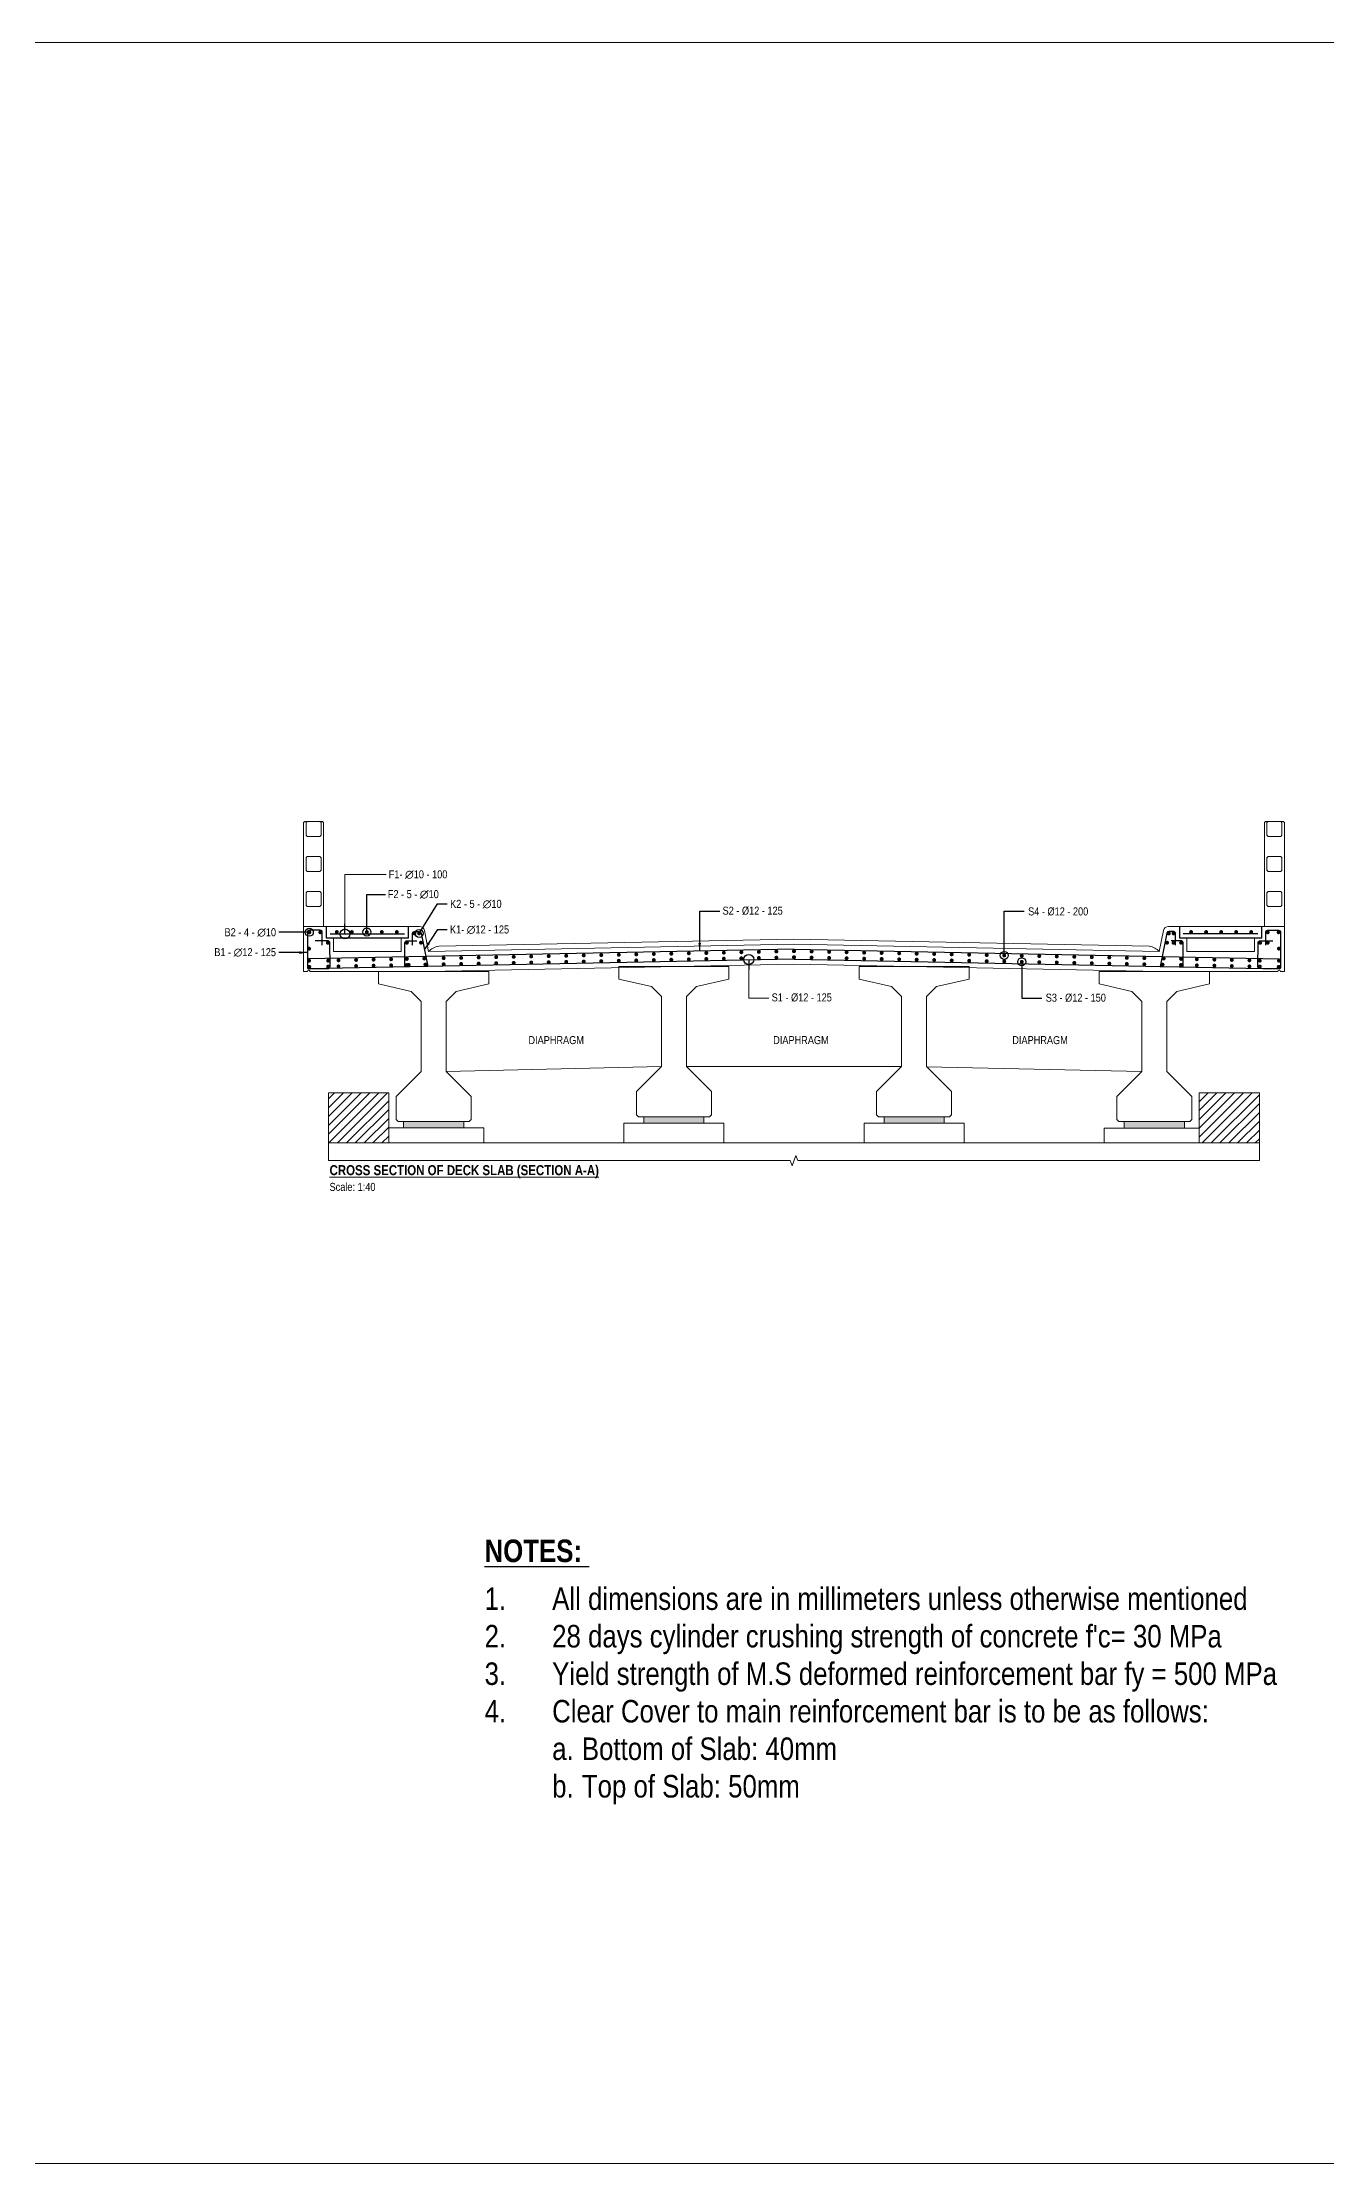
# Model space of a CAD drawing. Header units: inches. Extents: x -36047 to 217865, y -75686 to -40231.
# Drawn here: x 7088 to 19918, y -61434 to -40231 of the extents above; entities that cross this region are included whole.
import ezdxf

# ---------------------------------------------------------------- set-up
doc = ezdxf.new("R2010")
doc.units = ezdxf.units.IN
doc.header["$LTSCALE"] = 3
doc.header["$MEASUREMENT"] = 0
for name, color, linetype, lineweight in [('Concrete', 4, 'Continuous', 20), ('Concrete Out', 4, 'Continuous', 20), ('Dim Arrow', 150, 'Continuous', 9), ('Dim Arrow @ 40', 150, 'Continuous', 9), ('DIMS', 150, 'Continuous', 9), ('Hatch', 8, 'Continuous', 5), ('Hatching', 120, 'Continuous', 5), ('Ralling', 140, 'Continuous', 20), ('Re-bar', 1, 'Continuous', 30), ('Text_Normal @ 40', 7, 'Continuous', 25), ('Text_Title @ 40', 1, 'Continuous', 20)]:
    doc.layers.add(name, color=color, linetype=linetype, lineweight=lineweight)
doc.styles.add('ARN BOLD', font='swisscb.ttf')
doc.styles.add('Swis Cn BT', font='swissc.ttf')
doc.styles.add('SWIS_B_T', font='swisscb.ttf', dxfattribs={"height": 2.5})
doc.styles.add('SWIS_R_N', font='swissc.ttf', dxfattribs={"height": 2})
doc.dimstyles.new('Closed_Arrow', dxfattribs={"dimtxt": 2, "dimasz": 2, "dimexe": 1.25, "dimexo": 0.75, "dimgap": 0.75, "dimtad": 2, "dimdec": 0, "dimzin": 0, "dimdsep": 46, "dimtxsty": 'SWIS_R_N', "dimblk": 'DOT', "dimcen": 0.5, "dimadec": 0, "dimazin": 0, "dimtfac": 1, "dimtdec": 0, "dimtofl": 0, "dimtmove": 0, "dimatfit": 3, "dimfxl": 1.25, "dimfxlon": 1, "dimtolj": 1, "dimtzin": 0, "dimarcsym": 0})
doc.dimstyles.new('Dim sc_150', dxfattribs={"dimtxt": 300, "dimasz": 50, "dimexe": 112.5, "dimexo": 30, "dimgap": 50, "dimtad": 1, "dimdec": 0, "dimzin": 0, "dimdsep": 46, "dimtxsty": 'Swis Cn BT', "dimblk": 'BOXBLANK', "dimcen": 0, "dimclrd": 256, "dimclre": 256, "dimclrt": 256, "dimadec": 0, "dimazin": 0, "dimtfac": 0.0006, "dimtdec": 0, "dimtix": 1, "dimtofl": 0, "dimtmove": 2, "dimatfit": 3, "dimldrblk": 'ORIGIN', "dimfxl": 50, "dimtolj": 1, "dimtzin": 0, "dimlwd": -1, "dimlwe": -1, "dimarcsym": 1})
doc.dimstyles.new('Dot_Blanck', dxfattribs={"dimtxt": 2, "dimasz": 2, "dimexe": 1.25, "dimexo": 0.75, "dimgap": 0.75, "dimtad": 2, "dimdec": 0, "dimzin": 0, "dimdsep": 46, "dimtxsty": 'SWIS_R_N', "dimblk": 'DOT', "dimcen": 0.5, "dimadec": 0, "dimazin": 0, "dimtfac": 1, "dimtdec": 0, "dimtofl": 0, "dimtmove": 0, "dimatfit": 3, "dimldrblk": 'DOTBLANK', "dimfxl": 1.25, "dimfxlon": 1, "dimtolj": 1, "dimtzin": 0, "dimarcsym": 0})

# ---------------------------------------------------------------- blocks, each defined once
blk = doc.blocks.new('_Dot')
at = {"color": 0, "linetype": 'ByBlock', "lineweight": -2}
blk.add_line((-0.5, 0), (-1, 0), dxfattribs=at)
at = {"color": 0, "linetype": 'ByBlock', "const_width": 0.5}
blk.add_lwpolyline([(-0.25, 0, 1), (0.25, 0, 1)], format="xyb", close=True, dxfattribs=at)
blk = doc.blocks.new('_BoxBlank')
at = {"color": 0, "linetype": 'ByBlock', "lineweight": -2}
for p, q in [((-0.5, 0), (-1, 0)), ((0.5, 0.5), (-0.5, 0.5)), ((-0.5, 0.5), (-0.5, -0.5)), ((0.5, -0.5), (0.5, 0.5)), ((-0.5, -0.5), (0.5, -0.5))]:
    blk.add_line(p, q, dxfattribs=at)
blk = doc.blocks.new('_DotBlank')
at = {"color": 0, "linetype": 'ByBlock', "lineweight": -2}
blk.add_line((-0.5, 0), (-1, 0), dxfattribs=at)
blk.add_circle((0, 0), 0.5, dxfattribs=at)

msp = doc.modelspace()

# ---------------------------------------------------------------- hatches: boundary and pattern name
at = {"layer": 'Hatch', "lineweight": 25}
h = msp.add_hatch(dxfattribs=at)
h.set_pattern_fill('ANSI31', color=256, scale=500)
h.set_pattern_definition([(45, (-14435.085, 839.99), (-44.194174, 44.194174), [])])
h.paths.add_polyline_path([(10547.5, -50732.2), (9946.9, -50732.2), (9946.9, -51232.2), (10547.5, -51232.2)])
h = msp.add_hatch(dxfattribs=at)
h.set_pattern_fill('ANSI31', color=256, scale=500)
h.set_pattern_definition([(45, (-14435.085, 1039.99), (-44.194174, 44.194174), [])])
h.paths.add_polyline_path([(19246.9, -50732.2), (18646.4, -50732.2), (18646.4, -51232.2), (19246.9, -51232.2)])
at = {"layer": 'Hatching', "linetype": 'Continuous', "ltscale": 0.1}
for points in [[(11296.9, -51082.2), (11297.5, -51017.2), (10697.5, -51017.2), (10696.9, -51082.2)], [(13696.8, -51034.2), (13696.8, -50969.2), (13096.8, -50969.2), (13096.8, -51034.2)], [(15497.3, -51034.2), (15496.9, -50969.2), (16096.9, -50969.2), (16097.3, -51034.2)], [(17896.9, -51017.5), (18496.9, -51017.5), (18496.9, -51082.5), (17896.9, -51082.5)]]:
    msp.add_hatch(color=256, dxfattribs=at).paths.add_polyline_path(points)

# ---------------------------------------------------------------- linework, layer by layer
at = {"layer": 'Concrete'}
for p, q in [((9696.9, -49068.2), (9921.9, -49068.2)), ((9696.9, -49068.2), (9696.9, -49518.2)), ((9696.9, -49518.2), (9696.9, -49068.2)), ((9696.9, -49355.7), (9696.9, -49068.2)), ((9921.9, -49185.2), (9921.9, -49068.2)), ((9921.9, -49185.2), (10746.2, -49185.2)), ((9926.9, -49068.2), (10741.2, -49068.2)), ((9926.9, -49180.2), (9926.9, -49068.2)), ((9926.9, -49180.2), (10741.2, -49180.2)), ((9996.9, -49318.2), (9996.9, -49185.2)), ((10670.8, -49318.2), (10670.8, -49180.2)), ((10670.8, -49318.2), (10670.8, -49180.2)), ((10741.2, -49180.2), (10741.2, -49068.2)), ((10746.2, -49185.2), (10746.2, -49068.2)), ((18447.6, -49185.2), (18447.6, -49068.2)), ((19271.9, -49185.2), (18447.6, -49185.2)), ((19266.9, -49068.2), (18452.6, -49068.2)), ((18452.6, -49180.2), (18452.6, -49068.2)), ((19266.9, -49180.2), (18452.6, -49180.2)), ((18523, -49318.2), (18523, -49180.2)), ((18523, -49318.2), (18523, -49180.2)), ((19196.9, -49318.2), (19196.9, -49185.2)), ((19266.9, -49180.2), (19266.9, -49068.2)), ((19496.9, -49068.2), (19271.9, -49068.2)), ((19271.9, -49185.2), (19271.9, -49068.2)), ((19496.9, -49068.2), (19496.9, -49518.2)), ((19496.9, -49518.2), (19496.9, -49068.2)), ((19496.9, -49355.7), (19496.9, -49068.2)), ((10670.8, -49318.2), (9996.9, -49318.2)), ((14596.9, -49245.2), (10946.9, -49318.2)), ((14596.9, -49245.2), (18246.9, -49318.2)), ((18246.9, -49318.2), (18248, -49318.2)), ((18523, -49318.2), (19196.9, -49318.2)), ((9736.7, -49518.2), (9696.9, -49518.2)), ((10946.9, -49518.2), (9761.7, -49518.2)), ((14596.9, -49445.2), (10946.9, -49518.2)), ((14596.9, -49445.2), (18247.2, -49518.2)), ((18246.9, -49518.2), (19431.9, -49518.2)), ((19456.9, -49518.2), (19496.9, -49518.2)), ((9946.9, -50732.2), (10547.5, -50732.2)), ((9946.9, -51408.3), (9946.9, -50732.2)), ((10547.5, -51232.2), (10547.5, -50732.2)), ((19246.9, -50732.2), (18646.4, -50732.2)), ((18646.4, -51232.2), (18646.4, -50732.2)), ((19246.9, -51408.3), (19246.9, -50732.2)), ((11496.9, -51082.2), (10547.5, -51082.2)), ((11496.9, -51082.2), (10547.5, -51082.2)), ((11496.9, -51082.2), (11496.9, -51232.2)), ((11496.9, -51082.2), (11496.9, -51232.2)), ((11496.9, -51082.2), (11496.9, -51232.2)), ((11496.9, -51082.2), (11496.9, -51232.2)), ((12896.8, -51034.2), (12896.8, -51232.2)), ((13896.8, -51034.2), (12896.8, -51034.2)), ((13896.8, -51034.2), (13896.8, -51232.2)), ((15297.3, -51034.2), (15297.1, -51232.2)), ((16297.3, -51034.2), (15297.3, -51034.2)), ((16297.3, -51034.2), (16297.1, -51232.2)), ((17696.9, -51082.5), (18646.4, -51082.5)), ((17696.9, -51082.5), (17696.9, -51232.2)), ((19246.9, -51232.2), (9946.9, -51232.2)), ((11496.5, -51232.2), (10171.9, -51232.2)), ((9946.9, -51408.3), (14559.4, -51408.3)), ((14559.4, -51408.3), (14578.2, -51459.8)), ((14578.2, -51459.8), (14615.7, -51356.8)), ((14615.7, -51356.8), (14634.4, -51408.3)), ((14634.4, -51408.3), (19246.9, -51408.3))]:
    msp.add_line(p, q, dxfattribs=at)
for points in [[(10746.2, -49068.2), (10855.9, -49068.2, -0.357475), (10905, -49108.4), (10946.9, -49318.2)], [(18447.6, -49068.2), (18337.9, -49068.2, 0.357475), (18288.9, -49108.4), (18246.9, -49318.2)], [(18246.9, -49318.2, 0.1791566), (18146.2, -49266.2), (14596.9, -49195.2), (11047.7, -49266.2, 0.1794515), (10946.9, -49318.2)]]:
    msp.add_lwpolyline(points, format="xyb", dxfattribs=at)
for points in [[(10696.9, -51017.2), (11296.9, -51017.2), (11296.9, -51082.2), (10696.9, -51082.2)], [(10696.9, -51017.2), (11296.9, -51017.2), (11296.9, -51082.2), (10696.9, -51082.2)], [(13096.8, -50969.2), (13696.8, -50969.2), (13696.8, -51034.2), (13096.8, -51034.2)], [(16097.3, -50969.2), (15497.3, -50969.2), (15497.3, -51034.2), (16097.3, -51034.2)], [(17896.9, -51017.5), (18496.9, -51017.5), (18496.9, -51082.5), (17896.9, -51082.5)]]:
    msp.add_lwpolyline(points, close=True, dxfattribs=at)
for centre in [(9749.2, -49518.2), (19444.4, -49518.2)]:
    msp.add_arc(centre, 12.5, 0, 180, dxfattribs=at)
at = {"layer": 'Concrete Out'}
for points in [[(11546.9, -49642.2), (11546.9, -49517.2), (10446.9, -49517.2), (10446.9, -49642.2), (10771.9, -49717.2), (10871.9, -49817.2), (10871.9, -50517.2), (10621.9, -50767.2), (10621.9, -50997.2), (10641.9, -51017.2), (11351.9, -51017.2), (11371.9, -50997.2), (11371.9, -50767.2), (11121.9, -50517.2), (11121.9, -49817.2), (11221.9, -49717.2)], [(13947, -49594.2), (13947, -49469.2), (12847, -49469.2), (12847, -49594.2), (13172, -49669.2), (13272, -49769.2), (13272, -50469.2), (13022, -50719.2), (13022, -50949.2), (13042, -50969.2), (13752, -50969.2), (13772, -50949.2), (13772, -50719.2), (13522, -50469.2), (13522, -49769.2), (13622, -49669.2)], [(16346.9, -49594.2), (16346.9, -49469.2), (15246.9, -49469.2), (15246.9, -49594.2), (15571.9, -49669.2), (15671.9, -49769.2), (15671.9, -50469.2), (15421.9, -50719.2), (15421.9, -50949.2), (15441.9, -50969.2), (16151.9, -50969.2), (16171.9, -50949.2), (16171.9, -50719.2), (15921.9, -50469.2), (15921.9, -49769.2), (16021.9, -49669.2)], [(18746.9, -49642.5), (18746.9, -49517.5), (17646.9, -49517.5), (17646.9, -49642.5), (17971.9, -49717.5), (18071.9, -49817.5), (18071.9, -50517.5), (17821.9, -50767.5), (17821.9, -50997.5), (17841.9, -51017.5), (18551.9, -51017.5), (18571.9, -50997.5), (18571.9, -50767.5), (18321.9, -50517.5), (18321.9, -49817.5), (18421.9, -49717.5)]]:
    msp.add_lwpolyline(points, close=True, dxfattribs=at)
for points in [[(11121.9, -50516.1), (13272, -50469.2)], [(13522, -50469.2), (15671.9, -50469.2)], [(15921.9, -50470.4), (18071.9, -50517.5)]]:
    msp.add_lwpolyline(points, dxfattribs=at)
at = {"layer": 'DIMS', "color": 2}
msp.add_lwpolyline([(-36046.8, -40230.7), (36345.6, -40230.7), (36345.6, -61434.4), (-36046.8, -61434.4)], close=True, dxfattribs=at)
at = {"layer": 'Ralling'}
for p, q in [((9708.9, -48018.2), (9696.9, -48030.2)), ((9696.9, -49068.2), (9696.9, -48030.2)), ((9708.9, -48018.2), (9884.9, -48018.2)), ((9896.9, -48030.2), (9884.9, -48018.2)), ((9896.9, -49068.2), (9896.9, -48030.2)), ((19296.9, -48030.2), (19308.9, -48018.2)), ((19296.9, -49068.2), (19296.9, -48030.2)), ((19484.9, -48018.2), (19308.9, -48018.2)), ((19484.9, -48018.2), (19496.9, -48030.2)), ((19496.9, -49068.2), (19496.9, -48030.2))]:
    msp.add_line(p, q, dxfattribs=at)
for points in [[(9733.9, -48168.2), (9859.9, -48168.2), (9871.9, -48156.2), (9871.9, -48030.2), (9859.9, -48018.2), (9733.9, -48018.2), (9721.9, -48030.2), (9721.9, -48156.2)], [(19459.9, -48168.2), (19333.9, -48168.2), (19321.9, -48156.2), (19321.9, -48030.2), (19333.9, -48018.2), (19459.9, -48018.2), (19471.9, -48030.2), (19471.9, -48156.2)], [(9733.9, -48518.2), (9859.9, -48518.2), (9871.9, -48506.2), (9871.9, -48380.2), (9859.9, -48368.2), (9733.9, -48368.2), (9721.9, -48380.2), (9721.9, -48506.2)], [(19459.9, -48518.2), (19333.9, -48518.2), (19321.9, -48506.2), (19321.9, -48380.2), (19333.9, -48368.2), (19459.9, -48368.2), (19471.9, -48380.2), (19471.9, -48506.2)], [(9733.9, -48868.2), (9859.9, -48868.2), (9871.9, -48856.2), (9871.9, -48730.2), (9859.9, -48718.2), (9733.9, -48718.2), (9721.9, -48730.2), (9721.9, -48856.2)], [(19459.9, -48868.2), (19333.9, -48868.2), (19321.9, -48856.2), (19321.9, -48730.2), (19333.9, -48718.2), (19459.9, -48718.2), (19471.9, -48730.2), (19471.9, -48856.2)]]:
    msp.add_lwpolyline(points, close=True, dxfattribs=at)
at = {"layer": 'Re-bar'}
for p, q in [((14597.9, -49295.2), (9746.9, -49392.2)), ((14595.9, -49395.2), (9753.9, -49492.1)), ((14595.9, -49295.2), (19446.9, -49392.2)), ((14597.9, -49395.2), (19446.9, -49492.2))]:
    msp.add_line(p, q, dxfattribs=at)
for points in [[(9883.9, -49253.3), (9883.9, -49126.2, 0.4142136), (9863.9, -49106.2), (9754.9, -49106.2, 0.4142136), (9734.9, -49126.2), (9734.9, -49472.1, 0.4200828), (9755.3, -49492.1), (9942.9, -49488.4, 0.4118062), (9962.5, -49468.1), (9959.6, -49230.5, 0.41077), (9939.6, -49210.7), (9812.9, -49210.7)], [(10784.9, -49255.1), (10784.9, -49138.1, -0.4133627), (10804.9, -49118.1), (10851.5, -49118, -0.358301), (10871.2, -49134.1), (10938, -49468.4), (10926, -49468.6), (10709.5, -49472.7), (10709.5, -49230.6, -0.4121047), (10729.4, -49210.6), (10827.4, -49209.9)], [(18408.9, -49255.1), (18408.9, -49138.1, 0.4133627), (18389, -49118.1), (18342.4, -49118, 0.358301), (18322.7, -49134.1), (18255.8, -49468.4), (18267.8, -49468.6), (18484.3, -49472.7), (18484.3, -49230.6, 0.4121047), (18464.5, -49210.6), (18366.5, -49209.9)], [(19309.9, -49253.3), (19309.9, -49126.2, -0.4142136), (19329.9, -49106.2), (19438.9, -49106.2, -0.4142136), (19458.9, -49126.2), (19458.9, -49472.1, -0.4200828), (19438.5, -49492.1), (19250.9, -49488.3, -0.4118062), (19231.3, -49468.1), (19234.2, -49230.5, -0.41077), (19254.2, -49210.7), (19381, -49210.7)]]:
    msp.add_lwpolyline(points, format="xyb", dxfattribs=at)
at = {"layer": 'Re-bar', "const_width": 18.8}
for points in [[(9744.7, -49126.1, 1), (9764.7, -49126.1, 1)], [(9874.1, -49126.1, -1), (9854.1, -49126.1, -1)], [(10019.5, -49123.3, 1), (10039.5, -49123.3, 1)], [(10169.5, -49123.3, 1), (10189.5, -49123.3, 1)], [(10319.5, -49123.3, 1), (10339.5, -49123.3, 1)], [(10469.5, -49123.3, 1), (10489.5, -49123.3, 1)], [(10619.5, -49123.3, 1), (10639.5, -49123.3, 1)], [(10815.2, -49137.3, -1), (10795.2, -49137.3, -1)], [(10861.7, -49137.7, -1), (10841.7, -49137.7, -1)], [(18332.1, -49137.7, 1), (18352.1, -49137.7, 1)], [(18378.6, -49137.3, 1), (18398.6, -49137.3, 1)], [(18574.3, -49123.3, -1), (18554.3, -49123.3, -1)], [(18724.3, -49123.3, -1), (18704.3, -49123.3, -1)], [(18874.3, -49123.3, -1), (18854.3, -49123.3, -1)], [(19024.3, -49123.3, -1), (19004.3, -49123.3, -1)], [(19174.3, -49123.3, -1), (19154.3, -49123.3, -1)], [(19319.7, -49126.1, 1), (19339.7, -49126.1, 1)], [(19449.1, -49126.1, -1), (19429.1, -49126.1, -1)], [(9761.9, -49289.4, -1), (9741.9, -49289.4, -1)], [(9761.9, -49409.7, -1), (9741.9, -49409.7, -1)], [(9949.6, -49231.3, -1), (9929.6, -49231.3, -1)], [(9952.5, -49409.7, -1), (9932.5, -49409.7, -1)], [(10056.8, -49406.2, -1), (10036.8, -49406.2, -1)], [(10231.8, -49402.7, -1), (10211.8, -49402.7, -1)], [(10406.8, -49399.2, -1), (10386.8, -49399.2, -1)], [(10581.7, -49395.7, -1), (10561.7, -49395.7, -1)], [(10739.4, -49392.2, -1), (10719.4, -49392.2, -1)], [(10739.6, -49230.2, -1), (10719.6, -49230.2, -1)], [(10879.8, -49230.1, -1), (10859.8, -49230.1, -1)], [(10913.2, -49388.7, -1), (10893.2, -49388.7, -1)], [(11106.6, -49385.2, -1), (11086.6, -49385.2, -1)], [(11281.6, -49381.7, -1), (11261.6, -49381.7, -1)], [(11456.5, -49378.2, -1), (11436.5, -49378.2, -1)], [(11631.5, -49374.7, -1), (11611.5, -49374.7, -1)], [(11806.5, -49371.2, -1), (11786.5, -49371.2, -1)], [(11981.4, -49367.7, -1), (11961.4, -49367.7, -1)], [(12156.4, -49364.2, -1), (12136.4, -49364.2, -1)], [(12331.4, -49360.7, -1), (12311.4, -49360.7, -1)], [(12331.4, -49421.1, -1), (12311.4, -49421.1, -1)], [(12506.3, -49357.2, -1), (12486.3, -49357.2, -1)], [(12506.3, -49417.6, -1), (12486.3, -49417.6, -1)], [(12681.3, -49353.7, -1), (12661.3, -49353.7, -1)], [(12681.3, -49414.1, -1), (12661.3, -49414.1, -1)], [(12856.3, -49350.2, -1), (12836.3, -49350.2, -1)], [(12856.3, -49410.6, -1), (12836.3, -49410.6, -1)], [(13031.2, -49346.7, -1), (13011.2, -49346.7, -1)], [(13031.2, -49407.1, -1), (13011.2, -49407.1, -1)], [(13206.2, -49343.2, -1), (13186.2, -49343.2, -1)], [(13206.2, -49403.6, -1), (13186.2, -49403.6, -1)], [(13381.2, -49339.7, -1), (13361.2, -49339.7, -1)], [(13381.2, -49400.1, -1), (13361.2, -49400.1, -1)], [(13556.1, -49336.2, -1), (13536.1, -49336.2, -1)], [(13556.1, -49396.6, -1), (13536.1, -49396.6, -1)], [(13731.1, -49332.7, -1), (13711.1, -49332.7, -1)], [(13731.1, -49393.1, -1), (13711.1, -49393.1, -1)], [(13906.1, -49329.2, -1), (13886.1, -49329.2, -1)], [(13906.1, -49389.6, -1), (13886.1, -49389.6, -1)], [(14081, -49325.7, -1), (14061, -49325.7, -1)], [(14081, -49386.1, -1), (14061, -49386.1, -1)], [(14256, -49322.2, -1), (14236, -49322.2, -1)], [(14256, -49382.6, -1), (14236, -49382.6, -1)], [(14431, -49318.7, -1), (14411, -49318.7, -1)], [(14431, -49379.1, -1), (14411, -49379.1, -1)], [(14605.9, -49315.2, -1), (14585.9, -49315.2, -1)], [(14605.9, -49375.6, -1), (14585.9, -49375.6, -1)], [(14587.9, -49315.2, 1), (14607.9, -49315.2, 1)], [(14587.9, -49375.6, 1), (14607.9, -49375.6, 1)], [(14762.9, -49318.7, 1), (14782.9, -49318.7, 1)], [(14762.9, -49379.1, 1), (14782.9, -49379.1, 1)], [(14937.8, -49322.2, 1), (14957.8, -49322.2, 1)], [(14937.8, -49382.6, 1), (14957.8, -49382.6, 1)], [(15112.8, -49325.7, 1), (15132.8, -49325.7, 1)], [(15112.8, -49386.1, 1), (15132.8, -49386.1, 1)], [(15287.8, -49329.2, 1), (15307.8, -49329.2, 1)], [(15287.8, -49389.6, 1), (15307.8, -49389.6, 1)], [(15462.7, -49332.7, 1), (15482.7, -49332.7, 1)], [(15462.7, -49393.1, 1), (15482.7, -49393.1, 1)], [(15637.7, -49336.2, 1), (15657.7, -49336.2, 1)], [(15637.7, -49396.6, 1), (15657.7, -49396.6, 1)], [(15812.7, -49339.7, 1), (15832.7, -49339.7, 1)], [(15812.7, -49400.1, 1), (15832.7, -49400.1, 1)], [(15987.6, -49343.2, 1), (16007.6, -49343.2, 1)], [(15987.6, -49403.6, 1), (16007.6, -49403.6, 1)], [(16162.6, -49346.7, 1), (16182.6, -49346.7, 1)], [(16162.6, -49407.1, 1), (16182.6, -49407.1, 1)], [(16337.6, -49350.2, 1), (16357.6, -49350.2, 1)], [(16337.6, -49410.6, 1), (16357.6, -49410.6, 1)], [(16512.5, -49353.7, 1), (16532.5, -49353.7, 1)], [(16512.5, -49414.1, 1), (16532.5, -49414.1, 1)], [(16687.5, -49357.2, 1), (16707.5, -49357.2, 1)], [(16687.5, -49417.6, 1), (16707.5, -49417.6, 1)], [(16862.5, -49360.7, 1), (16882.5, -49360.7, 1)], [(16862.5, -49421.1, 1), (16882.5, -49421.1, 1)], [(17037.4, -49364.2, 1), (17057.4, -49364.2, 1)], [(17212.4, -49367.7, 1), (17232.4, -49367.7, 1)], [(17387.4, -49371.2, 1), (17407.4, -49371.2, 1)], [(17562.3, -49374.7, 1), (17582.3, -49374.7, 1)], [(17737.3, -49378.2, 1), (17757.3, -49378.2, 1)], [(17912.3, -49381.7, 1), (17932.3, -49381.7, 1)], [(18087.2, -49385.2, 1), (18107.2, -49385.2, 1)], [(18280.6, -49388.7, 1), (18300.6, -49388.7, 1)], [(18314.1, -49230.1, 1), (18334.1, -49230.1, 1)], [(18378.7, -49231.4, 1), (18398.7, -49231.4, 1)], [(18454.2, -49230.2, 1), (18474.2, -49230.2, 1)], [(18454.4, -49392.2, 1), (18474.4, -49392.2, 1)], [(18612.1, -49395.7, 1), (18632.1, -49395.7, 1)], [(18787.1, -49399.2, 1), (18807.1, -49399.2, 1)], [(18962, -49402.7, 1), (18982, -49402.7, 1)], [(19137, -49406.2, 1), (19157, -49406.2, 1)], [(19241.4, -49409.7, 1), (19261.4, -49409.7, 1)], [(19244.2, -49231.3, 1), (19264.2, -49231.3, 1)], [(19319.7, -49230.6, 1), (19339.7, -49230.6, 1)], [(19431.9, -49289.4, 1), (19451.9, -49289.4, 1)], [(19431.9, -49409.7, 1), (19451.9, -49409.7, 1)], [(9744.7, -49471.7, 1), (9764.7, -49471.7, 1)], [(9953, -49468.2, -1), (9933, -49468.2, -1)], [(10056.8, -49466.6, -1), (10036.8, -49466.6, -1)], [(10231.8, -49463.1, -1), (10211.8, -49463.1, -1)], [(10406.8, -49459.6, -1), (10386.8, -49459.6, -1)], [(10581.7, -49456.1, -1), (10561.7, -49456.1, -1)], [(10740.8, -49453, -1), (10720.8, -49453, -1)], [(10756.7, -49452.6, -1), (10736.7, -49452.6, -1)], [(10924.2, -49449.3, -1), (10904.2, -49449.3, -1)], [(10931.7, -49449.1, -1), (10911.7, -49449.1, -1)], [(11106.6, -49445.6, -1), (11086.6, -49445.6, -1)], [(11281.6, -49442.1, -1), (11261.6, -49442.1, -1)], [(11456.5, -49438.6, -1), (11436.5, -49438.6, -1)], [(11631.5, -49435.1, -1), (11611.5, -49435.1, -1)], [(11806.5, -49431.6, -1), (11786.5, -49431.6, -1)], [(11981.4, -49428.1, -1), (11961.4, -49428.1, -1)], [(12156.4, -49424.6, -1), (12136.4, -49424.6, -1)], [(17037.4, -49424.6, 1), (17057.4, -49424.6, 1)], [(17212.4, -49428.1, 1), (17232.4, -49428.1, 1)], [(17387.4, -49431.6, 1), (17407.4, -49431.6, 1)], [(17562.3, -49435.1, 1), (17582.3, -49435.1, 1)], [(17737.3, -49438.6, 1), (17757.3, -49438.6, 1)], [(17912.3, -49442.1, 1), (17932.3, -49442.1, 1)], [(18087.2, -49445.6, 1), (18107.2, -49445.6, 1)], [(18269.6, -49449.3, 1), (18289.6, -49449.3, 1)], [(18453.1, -49453, 1), (18473.1, -49453, 1)], [(18612.1, -49456.1, 1), (18632.1, -49456.1, 1)], [(18787.1, -49459.6, 1), (18807.1, -49459.6, 1)], [(18962, -49463.1, 1), (18982, -49463.1, 1)], [(19137, -49466.6, 1), (19157, -49466.6, 1)], [(19240.8, -49468.2, 1), (19260.8, -49468.2, 1)], [(19449.1, -49471.7, -1), (19429.1, -49471.7, -1)]]:
    msp.add_lwpolyline(points, format="xyb", close=True, dxfattribs=at)
at = {"layer": 'Re-bar'}
for points in [[(9961.6, -49142.8), (10707.1, -49143.1)], [(19232.2, -49142.8), (18486.7, -49143.1)]]:
    msp.add_lwpolyline(points, dxfattribs=at)

# ---------------------------------------------------------------- texts
at = {"layer": 'DEFPOINTS', "style": 'ARN BOLD'}
msp.add_text('%%UNOTES: ', height=225, dxfattribs=at).set_placement((11505.6, -55421.5))
at = {"layer": 'DEFPOINTS', "ltscale": 30, "insert": (11506, -55674.7), "char_height": 225, "width": 12673.178, "attachment_point": 1, "style": 'Swis Cn BT'}
msp.add_mtext("\\pi-675,l675,t675;1.^IAll dimensions are in millimeters unless otherwise mentioned \\P2.^I28 days cylinder crushing strength of concrete f'c= 30 MPa \\P3.^IYield strength of M.S deformed reinforcement bar fy = 500 MPa \\P4.^IClear Cover to main reinforcement bar is to be as follows: \\P\\pi-225,l900,t900,3600,4500;a.^I Bottom of Slab: 40mm^I^I \\P\\pt900;b.^I Top of Slab: 50mm", dxfattribs=at)
at = {"layer": 'Text_Normal @ 40', "char_height": 80, "style": 'SWIS_R_N'}
for s, insert, width, attachment_point in [('F1- ∅10 - 100', (10548.1, -48506.7), 737.883, 1), ('F2 - 5 - ∅10', (10538.5, -48704.7), 947.761, 1), ('K2 - 5 - ∅10', (11161.3, -48802.2), 765.17, 1), ('S2 - %%C12 - 125', (13883.5, -48869.6), 666.998, 1), ('\\A1;S4 - %%C12 - 200', (17537, -48877.4), 934.121, 3), ('B2 - 4 - ∅10', (8907.7, -49085.5), 647.782, 1), ('K1- ∅12 - 125', (11159.6, -49058), 713.924, 1), ('B1 - ∅12 - 125', (8805.2, -49284.7), 792.892, 1), ('S1 - %%C12 - 125', (14374, -49737), 867.911, 1), ('S3 - %%C12 - 150', (17713.1, -49739.7), 1113.135, 3), ('Scale: 1:40', (9956.9, -51631.3), 574.61, 1)]:
    msp.add_mtext(s, dxfattribs=dict(at, insert=insert, width=width, attachment_point=attachment_point))
at = {"layer": 'Text_Normal @ 40', "char_height": 80, "attachment_point": 5, "style": 'SWIS_R_N'}
for insert in [(12221, -50204.4), (14666.5, -50204.4), (17055.3, -50204.4)]:
    msp.add_mtext('DIAPHRAGM', dxfattribs=dict(at, insert=insert))
at = {"layer": 'Text_Title @ 40', "style": 'SWIS_B_T'}
msp.add_text('%%UCROSS SECTION OF DECK SLAB (SECTION A-A)', height=100, dxfattribs=at).set_placement((9956.9, -51553.9))

# ---------------------------------------------------------------- leaders
at = {"layer": 'Dim Arrow'}
for points in [[(10110.6, -49142.9), (10110.6, -48548.4), (10522.9, -48548.4)], [(14145.1, -49398), (14145.1, -49783.1), (14345.1, -49783.1)]]:
    msp.add_leader(points, dimstyle='Dim sc_150', override={"dimasz": 100, "dimtad": 0}, dxfattribs=at)
at = {"layer": 'Dim Arrow @ 40'}
for points, dimstyle in [([(10329.5, -49123.3), (10329.5, -48749.5), (10516.4, -48749.5)], 'Dot_Blanck'), ([(10851.7, -49137.7), (11036.1, -48842.6), (11130.2, -48842.6)], 'Dot_Blanck'), ([(13654.7, -49312.7), (13654.7, -48915.6), (13854.7, -48915.6)], 'Closed_Arrow'), ([(16697.5, -49357.2), (16697.5, -48915.6), (16897.5, -48915.6)], 'Dot_Blanck'), ([(9754.7, -49126.1), (9448.5, -49126.1)], 'Dot_Blanck'), ([(10904.6, -49301.2), (11038.9, -49098.3), (11130.7, -49098.3)], 'Closed_Arrow'), ([(9734.9, -49329.2), (9451, -49329.2)], 'Closed_Arrow'), ([(16872.5, -49421.1), (16872.5, -49783.1), (17072.5, -49783.1)], 'Dot_Blanck')]:
    msp.add_leader(points, dimstyle=dimstyle, override={"dimscale": 40}, dxfattribs=at)

doc.saveas('drawing.dxf')
